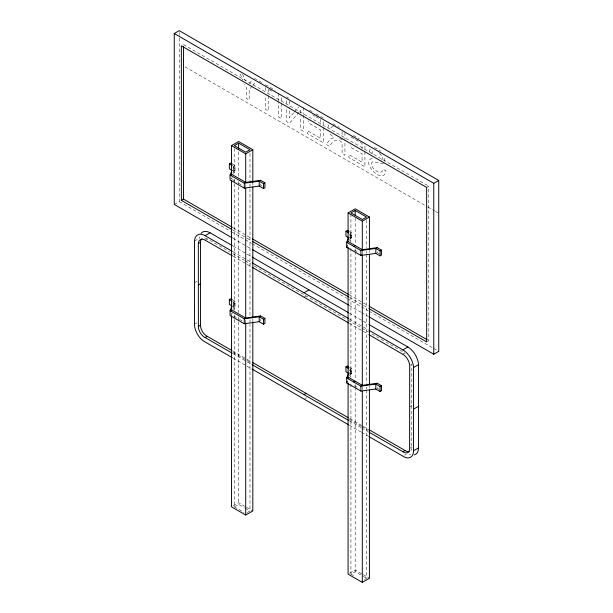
<?xml version="1.0" encoding="UTF-8"?>
<svg xmlns="http://www.w3.org/2000/svg" width="613" height="613" viewBox="0 0 613 613"><rect width="100%" height="100%" fill="white"/><g stroke="black" fill="none" stroke-linecap="round" stroke-linejoin="round"><path stroke-width="0.46" stroke-dasharray="3.06 2.3" d="M410.404 365.187L411.821 364.367L411.76 448.256A8.705 5.027 60 0 1 410.925 450.486M384.949 161.319L384.55 157.127M328.376 124.791L327.94 128.822M370.152 148.951L369.509 151.733L372.229 153.549L372.681 151.748L373.7 150.852M232.917 168.108L233.622 166.384L235.047 165.564L235.047 170.491L233.622 173.939M232.917 170.736L235.047 165.564L232.204 163.924M232.917 173.035L233.622 171.311L233.622 166.384M232.204 177.387L231.492 179.111L231.492 177.471M232.917 303.726L233.63 302.002L235.047 301.182L235.047 306.109L233.63 309.557M232.917 306.354L235.047 301.182L232.917 299.949M232.917 308.653L233.63 306.929L233.63 302.002M232.204 313.005L231.492 314.73L231.492 313.082M349.517 235.415L350.23 233.691L351.647 232.871L351.647 237.798L350.23 241.246M349.517 238.043L351.647 232.871L349.517 231.637M349.517 240.342L350.23 238.618L350.23 233.691M349.51 371.041L350.222 369.317L351.64 368.497L351.64 373.424L350.222 376.872M349.51 373.669L351.64 368.497L349.51 367.264M349.51 375.968L350.222 374.244L350.222 369.317M249.307 83.652L252.242 80.15M293.688 112.823L289.282 117.826L289.282 107.658M294.309 112.102L298.661 107.068M252.15 86.142L249.2 89.529L249.2 100.003L246.357 98.356L246.357 87.889L244.802 84.402M252.74 85.46L255.682 82.073M381.309 160.131L382.098 159.602C383.133 156.537 380.458 153.771 378.091 152.277M233.622 168.851L235.047 168.031M174.261 204.443L179.241 201.57L179.226 35.347M233.622 171.311L235.047 170.491L231.492 168.437M194.49 241.07L199.463 238.196A15.064 8.697 60 0 1 199.631 236.764M205.24 240.181L207.37 238.955L229.591 251.782M194.49 282.693L196.98 281.252M426.656 187.417L428.786 186.183L428.793 340.69L427.368 341.51M195.317 323.833L196.98 322.875M350.23 236.151L351.647 235.331L349.517 234.097M233.63 304.469L235.047 303.642M350.23 238.618L351.647 237.798L349.517 236.564M233.63 306.929L235.047 306.109L231.492 304.056M304.01 297.205L306.14 295.979M350.222 371.784L351.64 370.957L348.084 368.911M304.837 398.588L306.5 397.63M350.222 374.244L351.64 373.424L348.084 371.371M402.779 354.237L404.917 353.004L369.524 332.568M233.07 505.917L238.603 502.721L245.713 506.828M234.335 319.534L234.335 506.828L238.603 504.361L244.288 507.648M409.691 406.94L411.821 405.706M247.131 512.575L249.981 510.928L249.981 324.591M409.691 448.41L411.821 447.176M404.557 455.206L406.22 454.248M349.671 573.232L355.195 570.036L362.306 574.143M350.935 383.983L350.935 574.143L355.195 571.676L362.513 575.898M364.436 579.477L366.574 578.243L366.574 389.998M383.462 163.456C379.731 164.529 376.16 161.388 372.436 161.993L371.953 162.384C369.332 168.016 381.792 177.103 383.209 169.15L385.899 170.973C383.661 186.498 358.934 160.736 372.911 158.231M333.242 126.799L331.825 126.876L331.028 127.719L330.92 130.454M374.328 147.572L377.547 148.944L380.658 151.227M333.02 123.88L339.41 127.358M207.37 238.955L206.397 238.457A9.624 5.555 60 0 0 203.248 238.082M254.694 78.449L256.763 79.644M259.061 80.97L262.295 82.839M265.529 84.701L275.214 90.295M286.577 96.854L288.608 98.026M309.504 110.087L312.768 111.972M316.032 113.857L323.373 118.094M353.509 135.488L359.218 138.783M268.969 89.628L272.095 91.429M312.622 114.823L314.998 116.194M315.787 116.654L320.538 119.397L320.538 125.06M351.011 136.983L362.091 143.381L362.091 149.051M183.494 44.603L428.786 186.183M339.832 138.477L342.108 139.787M185.034 66.871L427.131 206.612M427.966 207.094L434.594 210.918M435.422 211.401L438.739 213.309M262.065 186.084L260.64 185.264L260.64 183.624M379.378 253.797L377.24 252.571L377.24 250.104M232.281 179.571L237.024 182.306M238.603 183.218L242.549 185.494M354.414 250.066L359.157 252.801M233.224 227.806L251.453 238.334M349.241 294.776L362.498 302.424M363.325 302.906L368.298 305.772M232.748 229.998L246.005 237.652M246.84 238.128L250.978 240.518M349.594 297.443L368.651 308.439M179.241 201.608L230.641 231.277M231.469 231.722L251.368 243.246M252.196 243.683L346.72 298.278M347.548 298.723L360.812 306.416M361.639 306.86L368.275 310.722M369.103 311.166L432.947 348.046M433.774 348.49L437.92 350.92M233.124 238.426L251.368 248.955M349.203 305.42L360.812 312.124M361.639 312.599L368.275 316.431M233.17 246.127L251.299 256.594M349.364 313.212L362.551 320.829M363.379 321.304L368.321 324.162M233.139 251.859L251.269 262.326M349.333 318.944L362.521 326.56M363.348 327.036L368.29 329.886M232.886 253.682L244.411 260.333M245.231 260.809L250.993 264.142M254.288 266.042L347.295 319.741M348.123 320.216L368.697 332.093M233.224 256.341L251.33 266.793M349.28 323.342L362.452 330.951M363.271 331.426L368.214 334.277M379.37 389.431L377.24 388.198L377.24 385.738M233.859 316.093L238.603 318.829M239.392 319.289L242.549 321.112M354.406 385.692L359.149 388.427M232.802 351.065L245.989 358.674M246.817 359.149L250.932 361.532M349.816 418.618L362.176 425.759M363.003 426.234L368.765 429.56M233.17 352.421L251.299 362.888M349.364 419.507L360.904 426.173M361.731 426.648L368.321 430.456M233.147 353.724L251.269 364.191M349.333 420.802L360.865 427.46M361.693 427.935L368.283 431.744M233.139 358.153L251.269 368.62M349.333 425.238L360.873 431.897M361.693 432.372L368.29 436.18M246.503 507.28L252.824 510.928M363.095 574.596L369.417 578.243M245.1 508.116L249.981 510.928M363.325 576.366L366.574 578.243M234.335 506.828L244.089 512.453M350.935 574.143L354.184 576.021M330.231 134.094L333.84 137.634L330.767 138.799L326.07 144.377L329.633 146.438C332.116 141.059 337.411 137.442 342.108 142.722L342.108 153.633L344.943 155.273L344.943 140.055M240.15 73.943L242.863 80.042M242.564 74.035L245.445 80.87M369.417 250.479L369.417 252.395M369.417 386.175L369.417 388.083M366.574 219.906L366.574 247.614M366.574 251.437L366.574 253.345M366.574 254.303L366.574 383.309M366.574 387.132L366.574 389.04M364.927 145.886L364.927 150.645M364.927 151.595L364.927 166.805L348.935 157.572L348.935 154.637L362.091 162.238L362.091 153.871L350.245 147.036L350.245 145.565M362.306 251.031L362.306 253.897M362.306 386.726L362.306 390.282M355.195 218.113L355.195 243.913M355.195 248.694L355.195 250.87M355.195 251.56L355.195 379.608M355.195 384.382L355.195 386.565M355.195 387.247L355.195 571.676M350.935 213.883L350.935 241.599M350.935 248.288L350.935 377.294M344.943 132.446L344.943 139.105M342.108 131.626L342.108 137.067M323.373 121.895L323.373 126.653M323.373 127.604L323.373 142.821L307.374 133.588L307.374 130.653L320.538 138.247L320.538 129.879L308.691 123.044L308.691 120.845M303.42 107.528L303.42 114.187M303.42 115.137L303.42 131.297L300.73 129.749L300.73 116.807M300.73 113.114L300.676 110.302L289.482 123.259L286.577 121.581L286.577 109.214M289.282 101.191L289.282 106.731M286.577 100.662L286.577 105.413M281.436 97.689L281.436 102.448M281.436 103.398L281.436 118.608L278.586 116.968L278.586 101.75M278.586 93.191L278.586 100.8M268.188 89.176L268.188 94.862M268.188 95.804L268.188 110.961L265.345 109.321L265.345 96.057M265.345 87.529L265.345 92.264M260.64 319.243L260.64 320.883M252.824 183.164L252.824 185.08M252.824 318.86L252.824 320.768M249.981 153.541L249.981 183.164M249.981 184.122L249.981 187.946M249.981 188.896L249.981 315.994M249.981 319.817L249.981 323.633M245.713 184.406L245.713 187.317M245.713 320.093L245.713 322.967M238.603 151.756L238.603 176.866M238.603 181.379L238.603 312.561M238.603 317.067L238.603 320.89M238.603 321.848L238.603 504.361M234.335 148.484L234.335 174.284M234.335 179.065L234.335 182.881M234.335 183.839L234.335 309.979M234.335 314.753L234.335 318.576M179.226 32.527L179.226 34.405M410.587 454.624A14.145 8.168 60 0 1 409.239 454.072"/><path stroke-width="0.92" d="M231.844 170.698L230.074 175.004L230.074 179.931L244.288 188.137L259.222 186.084L263.483 188.551L264.908 187.731L264.908 182.804L260.64 180.337L245.713 182.39L244.288 183.218L230.074 175.004L231.492 174.184L245.713 182.39M231.852 306.316L230.074 310.622L230.074 315.549L244.288 323.756L259.222 321.702L263.483 324.17L264.908 323.35L264.908 318.423L260.64 315.956L245.713 318.009L244.288 318.829L230.074 310.622L231.492 309.803L245.713 318.009M348.452 237.997L346.674 242.311L346.674 247.238L360.888 255.445L375.823 253.391L380.091 255.851L381.508 255.031L381.508 250.104L377.24 247.644L362.314 249.698L360.888 250.518L346.674 242.311L348.092 241.491L362.314 249.698M346.674 247.238L347.387 245.514M348.445 373.631L346.667 377.937L346.667 382.864L360.888 391.071L375.815 389.017L380.083 391.485L381.501 390.665L381.501 385.738L377.24 383.271L362.306 385.324L360.888 386.144L346.667 377.937L348.084 377.118L362.306 385.324M346.667 382.864L347.379 381.14M232.296 237.944L174.261 204.443L174.253 33.523L179.226 30.65L438.739 180.437L438.747 351.395M231.492 175.241L231.492 145.618L238.603 141.511L252.824 149.718L252.824 182.207M238.603 143.151L234.335 145.618L245.713 152.185L249.981 149.718L238.603 143.151L238.603 148.89M231.492 145.618L245.713 153.825L252.824 149.718M232.204 170.491L229.362 168.851L229.362 163.924L230.779 163.104L232.204 163.924M369.478 308.921L426.663 341.924L426.656 187.417L181.364 45.837L181.371 200.344L183.502 199.11L232.396 227.331M260.64 180.337L259.222 181.164L244.288 183.218L244.288 188.137M259.222 186.084L259.222 181.164L263.483 183.624L264.908 182.804M232.312 357.678L205.117 341.977A14.145 8.168 60 0 1 194.49 324.315L194.49 241.07A15.064 8.697 60 0 1 205.117 235.683L210.09 232.81L232.342 245.652M232.319 353.249L204.037 336.912A8.705 5.027 60 0 1 198.39 327.534L198.328 243.568L200.459 242.334A9.624 5.555 60 0 1 202.006 238.71M198.328 284.907L200.459 283.673M348.084 241.599L348.084 212.933L355.195 208.826L369.417 217.033L369.417 249.529M355.195 210.466L350.935 212.933L362.306 219.5L366.574 217.033L355.195 210.466L355.195 215.247M348.084 212.933L362.306 221.14L369.417 217.033M348.805 237.798L345.962 236.151L345.962 231.231L347.379 230.404L348.805 231.231M232.204 306.109L229.362 304.469L229.362 299.542L230.779 298.723L232.204 299.542M174.253 33.523L433.759 183.31L438.739 180.437M198.328 326.377L200.459 325.143L200.459 242.334M353.785 246.411L355.203 245.591M205.125 337.548L207.263 336.315L231.982 350.59M377.24 247.644L375.823 248.464L360.888 250.518L360.888 255.445L362.314 254.625L362.306 385.5M260.64 315.956L259.222 316.783L244.288 318.829L244.288 323.756M304.01 292.776L308.983 289.903M375.823 253.391L375.823 248.464L380.091 250.924L381.508 250.104M259.222 321.702L259.222 316.783L263.483 319.243L264.908 318.423M348.797 373.424L345.954 371.784L345.954 366.858L347.379 366.038L348.797 366.858M304.01 394.634L306.14 393.408M369.11 330.361L402.902 349.87L407.875 346.996A15.064 8.697 60 0 1 418.51 364.658L418.51 447.904A14.145 8.168 60 0 1 414.296 454.884M353.778 382.045L355.195 381.225M377.24 383.271L375.815 384.098L360.888 386.144L360.888 391.071M369.103 316.906L433.774 354.237L438.747 351.364M375.815 389.017L375.815 384.098L380.083 386.558L381.501 385.738M369.11 436.655L402.902 456.164A14.145 8.168 60 0 0 413.53 450.777L413.53 367.532L418.51 364.658M413.53 409.155L418.51 406.281M231.492 315.71L231.492 506.828L245.713 515.035L252.824 510.928L252.824 321.725M369.11 432.219L402.894 451.727L405.024 450.494L406.113 451.114A8.705 5.027 60 0 0 409.223 451.62M413.53 450.777L418.51 447.904M348.084 383.025L348.084 574.143L362.306 582.35L369.417 578.243L369.417 389.998M402.894 451.727L403.982 452.348A8.705 5.027 60 0 0 409.622 449.482L409.691 365.593A9.624 5.555 60 0 0 403.752 354.866L369.034 334.752M229.362 163.924L232.204 165.564M345.962 231.231L348.805 232.871M252.28 238.809L348.414 294.294M369.126 306.255L427.138 339.732M181.371 200.344L231.921 229.515M252.64 241.476L348.766 296.96M252.196 249.43L348.376 304.945M252.119 257.069L348.544 312.737M369.149 324.637L407.875 346.996M205.117 235.683L232.312 251.384M252.089 262.801L348.513 318.469M232.404 255.866L204.267 239.691A9.624 5.555 60 0 0 198.328 243.568M252.158 267.268L348.46 322.867M229.362 299.542L232.204 301.182M345.954 366.858L348.797 368.497M252.579 362.482L348.169 417.668M369.593 430.035L405.024 450.494M252.096 364.666L348.506 420.326M252.089 369.095L348.513 424.763M207.263 336.315L206.175 335.679A8.705 5.027 60 0 1 200.528 326.3L200.459 325.143M433.759 183.31L433.774 354.237M380.091 250.924L380.091 255.851M380.083 386.558L380.083 391.485M369.417 254.303L369.417 384.259M362.306 221.14L362.306 249.805M362.306 391.232L362.306 582.35M348.084 247.33L348.084 378.244M263.483 183.624L263.483 188.551M263.483 319.243L263.483 324.17M252.824 186.988L252.824 316.944M245.713 153.825L245.713 182.49M245.713 188.229L245.713 318.185M245.713 322.967L245.713 515.035M231.492 180.973L231.492 310.929M183.494 46.511L183.502 199.11M201.102 233.323A15.064 8.697 60 0 1 210.09 232.81M402.902 349.87A15.064 8.697 60 0 1 413.53 367.532"/></g></svg>
